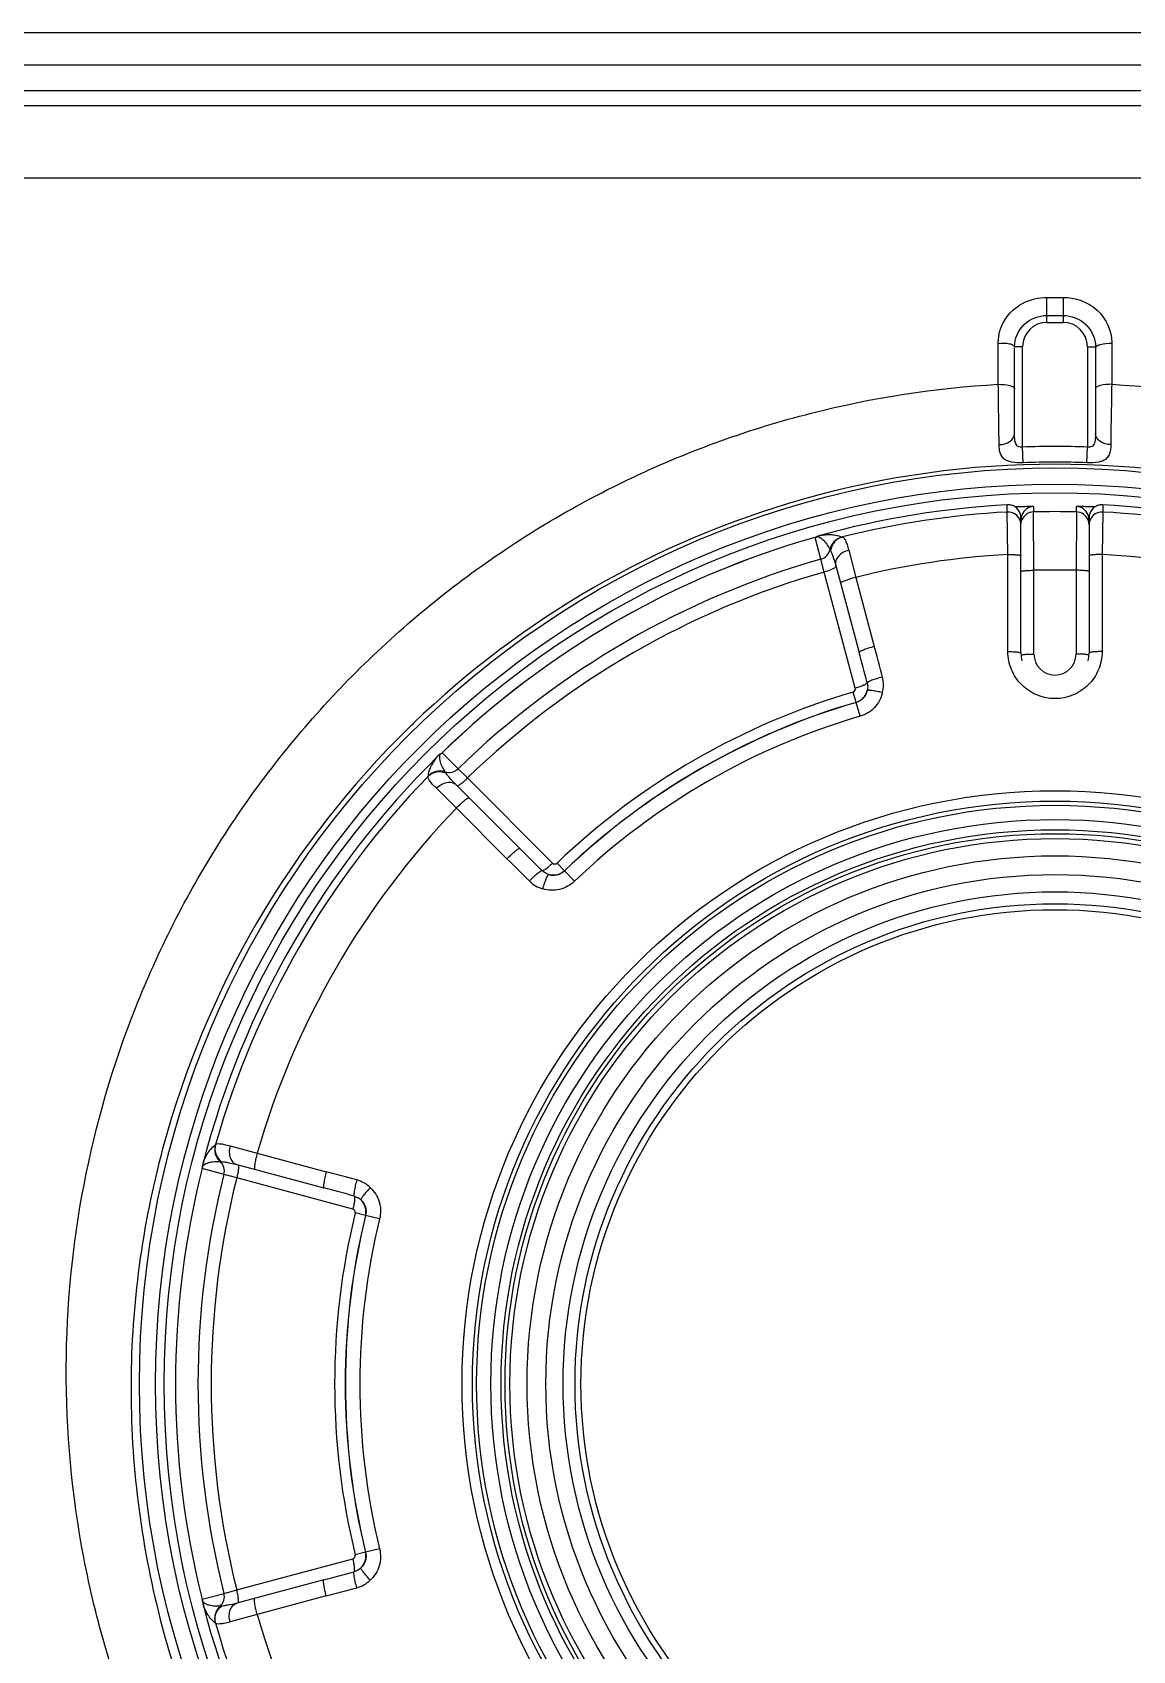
# Model space of a CAD drawing. Header units: millimetres. Extents: x -1538 to 3410, y -1646 to 2016.
# Drawn here: x 316.97 to 350.93, y -196.67 to -146.74 of the extents above; entities that cross this region are included whole.
import ezdxf

# ---------------------------------------------------------------- set-up
doc = ezdxf.new("R2010")
doc.units = ezdxf.units.MM
doc.header["$LTSCALE"] = 23.1
doc.layers.get('0').update_dxf_attribs({"linetype": 'CONTINUOUS'})

msp = doc.modelspace()

# ---------------------------------------------------------------- linework, layer by layer
at = {"linetype": 'Continuous'}
for p, q in [((-167.066, -146.743), (604.134, -146.743)), ((-167.066, -147.743), (604.134, -147.743)), ((604.134, -148.543), (-167.066, -148.543)), ((646.07, -149.015), (-209.001, -149.015)), ((522.534, -151.238), (-85.466, -151.238)), ((348.284, -154.919), (348.784, -154.919)), ((348.284, -155.693), (348.284, -154.919)), ((348.784, -154.919), (348.784, -155.693)), ((348.284, -155.478), (348.784, -155.478)), ((348.284, -155.693), (348.784, -155.693)), ((346.784, -157.601), (346.784, -156.315)), ((347.534, -156.443), (347.284, -156.443)), ((347.284, -159.128), (347.284, -156.475)), ((347.534, -159.539), (347.534, -156.443)), ((349.534, -156.443), (349.784, -156.443)), ((349.534, -156.443), (349.534, -159.539)), ((349.784, -156.475), (349.784, -159.128)), ((350.284, -156.314), (350.284, -157.602)), ((346.786, -157.736), (346.784, -157.601)), ((346.791, -158.042), (346.786, -157.736)), ((350.271, -158.479), (350.262, -159.132)), ((350.262, -159.132), (350.258, -159.463)), ((347.552, -160.024), (347.534, -159.539)), ((349.516, -160.024), (349.534, -159.539)), ((347.062, -161.544), (347.063, -161.379)), ((347.082, -162.852), (347.062, -161.544)), ((347.063, -161.321), (347.063, -161.321)), ((347.063, -161.379), (347.063, -161.321)), ((347.484, -165.893), (347.484, -161.72)), ((347.875, -161.377), (347.874, -161.54)), ((347.884, -163.341), (347.874, -161.54)), ((349.194, -161.54), (349.184, -163.341)), ((349.194, -161.54), (349.194, -161.377)), ((349.584, -161.72), (349.584, -165.893)), ((350.006, -161.544), (349.987, -162.852)), ((350.006, -161.321), (350.006, -161.321)), ((350.006, -161.321), (350.006, -161.465)), ((350.006, -161.465), (350.006, -161.544)), ((341.284, -162.267), (341.284, -162.267)), ((341.128, -162.327), (341.128, -162.326)), ((341.309, -163), (341.128, -162.327)), ((341.196, -162.301), (341.196, -162.3)), ((342.167, -162.722), (342.385, -163.56)), ((341.41, -163.395), (341.309, -163)), ((341.768, -163.191), (342.488, -165.877)), ((347.081, -165.849), (347.082, -162.852)), ((349.987, -162.852), (349.987, -165.849)), ((342.37, -166.979), (341.41, -163.395)), ((342.385, -163.56), (342.957, -165.694)), ((347.884, -165.924), (347.884, -163.341)), ((349.184, -163.341), (349.184, -165.924)), ((342.394, -167.415), (342.302, -167.102)), ((342.395, -167.42), (342.394, -167.415)), ((342.519, -167.846), (342.395, -167.42)), ((329.563, -169.017), (329.489, -169.076)), ((329.489, -169.076), (329.489, -169.076)), ((329.563, -169.017), (329.563, -169.017)), ((329.62, -168.972), (329.619, -168.971)), ((329.62, -168.972), (330.112, -169.464)), ((330.112, -169.464), (330.404, -169.749)), ((330.404, -169.749), (333.028, -172.373)), ((330.059, -170.676), (329.443, -170.068)), ((332.015, -171.924), (330.048, -169.957)), ((331.621, -172.239), (330.059, -170.676)), ((333.394, -172.612), (333.168, -172.376)), ((333.394, -172.612), (333.397, -172.615)), ((333.704, -172.936), (333.397, -172.615)), ((323.075, -181.097), (323.91, -181.327)), ((322.225, -181.727), (322.224, -181.727)), ((322.24, -181.634), (322.24, -181.634)), ((323.282, -181.677), (325.968, -182.397)), ((323.91, -181.327), (326.044, -181.898)), ((322.214, -181.799), (322.213, -181.799)), ((322.887, -181.979), (322.214, -181.799)), ((323.28, -182.089), (322.887, -181.979)), ((326.864, -183.05), (323.28, -182.089)), ((327.253, -183.247), (326.936, -183.17)), ((327.258, -183.249), (327.253, -183.247)), ((327.689, -183.354), (327.258, -183.249)), ((327.253, -193.64), (326.936, -193.717)), ((327.253, -193.64), (327.258, -193.638)), ((327.689, -193.533), (327.258, -193.638)), ((323.28, -194.797), (326.864, -193.837)), ((325.968, -194.49), (323.282, -195.21)), ((322.214, -195.088), (322.213, -195.088)), ((322.214, -195.088), (322.887, -194.908)), ((322.225, -195.16), (322.224, -195.16)), ((322.224, -195.16), (322.24, -195.253)), ((322.887, -194.908), (323.28, -194.797)), ((326.044, -194.988), (323.91, -195.56)), ((322.24, -195.253), (322.24, -195.253)), ((323.91, -195.56), (323.075, -195.79))]:
    msp.add_line(p, q, dxfattribs=at)
for points in [[(341.284, -162.267), (341.271, -162.27), (341.196, -162.3)], [(341.196, -162.3), (341.171, -162.312), (341.128, -162.326)], [(329.619, -168.971), (329.585, -169.001), (329.563, -169.017)], [(322.224, -181.727), (322.222, -181.754), (322.213, -181.799)], [(322.24, -181.634), (322.236, -181.647), (322.224, -181.727)], [(322.213, -195.088), (322.222, -195.132), (322.224, -195.16)]]:
    msp.add_lwpolyline(points, dxfattribs=at)
for radius in [28.259, 27.759, 27.493, 18.3, 17.98, 17.85, 17.411, 17.096, 16.974, 16.824, 16.292, 15.714, 15.182, 14.813, 14.63]:
    msp.add_circle((348.534, -188.443), radius, dxfattribs=at)
for centre, radius, start, end in [((348.284, -156.443), 0.75, 90, 180), ((348.784, -156.443), 0.75, 0, 90), ((-108.091, -164.981), 454.934, 0.6949, 0.87395), ((348.533, -186.525), 27.005, 87.8758, 92.1202), ((348.534, -188.582), 28.514, 74.122, 105.8786), ((348.533, -185.944), 25.939, 87.8282, 92.1678), ((348.535, -188.587), 28.519, 105.8776, 133.9844), ((348.534, -188.443), 27.162, 93.1059, 105.4806), ((348.534, -188.443), 26.94, 93.1319, 104.0894), ((347.084, -161.943), 0.4, 0.0061, 93.1366), ((347.084, -161.724), 0.403, 74.559, 93.0328), ((347.084, -161.722), 0.402, 56.3946, 74.4475), ((347.084, -161.721), 0.4, 18.6259, 56.3543), ((347.081, -161.721), 0.403, 0.0721, 18.5523), ((347.883, -161.777), 0.398, 172.0413, 179.9735), ((347.888, -161.777), 0.403, 157.9328, 172.0607), ((347.884, -161.777), 0.4, 91.3995, 157.8399), ((347.884, -161.94), 0.4, 91.4083, 157.8419), ((348.534, -188.408), 26.876, 88.5932, 91.4068), ((349.184, -161.777), 0.4, 22.1601, 88.6004), ((349.184, -161.94), 0.4, 22.1621, 88.592), ((349.181, -161.777), 0.403, 7.9393, 22.0672), ((349.186, -161.777), 0.398, 0.0265, 7.9587), ((349.984, -161.943), 0.4, 86.8632, 179.9899), ((349.987, -161.721), 0.403, 161.4477, 179.9279), ((349.984, -161.721), 0.4, 123.6456, 161.3742), ((349.985, -161.722), 0.402, 105.5526, 123.6053), ((349.985, -161.724), 0.403, 86.9672, 105.441), ((348.534, -188.443), 27.162, 74.5194, 86.8941), ((348.534, -188.443), 26.94, 75.9106, 86.8681), ((341.416, -162.736), 0.487, 108.5567, 116.8432), ((341.416, -162.735), 0.486, 105.6716, 108.5537), ((348.534, -188.443), 27.147, 105.8321, 134.1679), ((348.534, -188.443), 27.146, 105.8321, 134.1679), ((341.019, -161.944), 0.399, 285.8461, 296.2948), ((341.167, -162.505), 0.206, 80.4529, 81.9495), ((341.2, -162.615), 0.4, 285.8206, 348.0736), ((342.08, -162.8), 0.5, 104.1501, 168.1903), ((348.534, -188.443), 26.45, 105.8536, 134.1464), ((348.534, -188.443), 25.632, 93.2485, 103.8799), ((348.534, -188.443), 25.632, 76.1201, 86.7515), ((348.534, -188.443), 26.042, 105.8776, 134.1224), ((348.534, -188.209), 24.877, 88.5027, 91.4973), ((180.637, -209.196), 168.049, 14.67055, 15.00269), ((-18.036, -262.48), 373.242, 14.85168, 15.00012), ((348.534, -165.893), 1.05, 180, 193.2966), ((348.534, -165.924), 0.65, 180.001, 359.999), ((348.534, -165.893), 1.05, 346.7215, 360), ((342.25, -166.886), 0.989, 346.6447, 14.6712), ((348.534, -188.443), 22.233, 106.2787, 133.7213), ((342.254, -166.936), 0.5, 286.287, 346.5434), ((348.534, -188.443), 21.906, 106.2787, 133.7213), ((348.534, -188.443), 21.901, 106.279, 133.721), ((348.538, -188.589), 28.522, 134.3234, 164.9691), ((348.572, -188.625), 28.571, 133.9857, 134.3219), ((348.534, -188.443), 21.457, 106.279, 133.721), ((348.534, -188.443), 27.162, 134.5194, 165.4806), ((329.83, -169.425), 0.487, 123.1566, 134.3266), ((329.754, -169.094), 0.205, 158.048, 159.0744), ((329.342, -168.686), 0.399, 303.7044, 314.1547), ((348.534, -188.443), 26.94, 135.9106, 164.0894), ((329.553, -170.033), 0.5, 71.8199, 135.8518), ((329.834, -169.177), 0.4, 251.9219, 314.1789), ((348.534, -188.443), 25.632, 136.1201, 163.8799), ((450.451, -53.42), 168.043, 224.99731, 225.32945), ((595.934, 91.995), 373.238, 224.99989, 225.14832), ((333.048, -172.25), 0.5, 253.4565, 313.713), ((333.007, -172.223), 0.989, 225.3284, 253.3557), ((348.572, -188.591), 28.555, 164.9825, 179.7041), ((323.099, -181.211), 0.5, 164.1501, 228.1903), ((321.827, -181.702), 0.399, 345.8461, 356.2948), ((322.711, -181.754), 0.487, 168.5569, 176.8432), ((322.388, -181.854), 0.206, 140.4533, 141.9495), ((322.711, -181.754), 0.486, 165.6716, 168.5539), ((322.486, -181.979), 0.366, 118.5209, 121.6504), ((322.499, -181.881), 0.4, 345.8206, 48.0736), ((348.534, -188.443), 27.147, 165.8321, 194.1679), ((348.534, -188.443), 27.146, 165.8321, 194.1679), ((348.534, -188.443), 26.45, 165.8536, 194.1464), ((348.534, -188.443), 26.042, 165.8776, 194.1224), ((282.558, -344.223), 168.049, 74.67055, 75.00269), ((326.723, -183.107), 0.989, 46.6445, 74.6714), ((229.366, -542.921), 373.242, 74.85168, 75.00012), ((348.534, -188.443), 22.233, 166.2787, 193.7213), ((326.768, -183.129), 0.5, 346.287, 46.5435), ((348.534, -188.443), 21.906, 166.2787, 193.7213), ((348.534, -188.443), 21.901, 166.279, 193.721), ((348.534, -188.443), 21.457, 166.279, 193.721), ((348.575, -188.581), 28.558, 179.7231, 194.4539), ((326.768, -193.758), 0.5, 313.4565, 13.713), ((229.364, 166.043), 373.251, 284.99988, 285.14832), ((326.723, -193.78), 0.989, 285.3283, 313.3558), ((321.827, -195.185), 0.399, 3.7044, 14.1547), ((322.711, -195.133), 0.487, 183.1566, 194.3266), ((322.387, -195.033), 0.205, 218.0478, 219.0611), ((322.499, -195.006), 0.4, 311.9219, 14.1789), ((282.559, -32.669), 168.043, 284.99731, 285.32945), ((348.538, -188.584), 28.522, 194.468, 225.2613), ((348.534, -188.443), 27.162, 194.5194, 225.4806), ((323.1, -195.676), 0.5, 131.8199, 195.8518), ((348.534, -188.443), 25.632, 196.1201, 223.8799), ((348.534, -188.443), 26.94, 195.9106, 224.0894)]:
    msp.add_arc(centre, radius, start, end, dxfattribs=at)
for points, knots in [([(346.981, -155.625), (347.113, -155.408), (347.508, -155.043), (348.027, -154.919), (348.284, -154.919)], [0, 0, 0, 0, 0.496253, 1, 1, 1, 1]), ([(348.784, -154.919), (349.159, -154.919), (349.928, -155.187), (350.292, -155.95), (350.284, -156.314)], [0, 0, 0, 0, 0.506709, 1, 1, 1, 1]), ([(347.284, -156.443), (347.285, -156.194), (347.509, -155.674), (348.033, -155.478), (348.284, -155.478)], [0, 0, 0, 0, 0.497911, 1, 1, 1, 1]), ([(348.784, -155.478), (349.036, -155.478), (349.557, -155.674), (349.788, -156.194), (349.784, -156.443)], [0, 0, 0, 0, 0.501973, 1, 1, 1, 1]), ([(346.784, -156.346), (346.899, -156.325), (347.066, -156.323), (347.227, -156.378), (347.283, -156.422), (347.284, -156.443)], [0, 0, 0, 0, 0.659795, 0.881491, 1, 1, 1, 1]), ([(350.284, -156.346), (350.166, -156.346), (350.004, -156.361), (349.839, -156.408), (349.784, -156.454), (349.784, -156.475)], [0, 0, 0, 0, 0.665685, 0.88308, 1, 1, 1, 1]), ([(318.018, -187.926), (318.027, -186.041), (318.396, -182.259), (319.99, -176.783), (322.583, -171.675), (326.1, -167.114), (330.437, -163.269), (335.452, -160.292), (340.965, -158.311), (344.839, -157.713), (346.784, -157.601)], [0, 0, 0, 0, 0.12299, 0.246298, 0.370105, 0.49463, 0.619956, 0.746062, 0.872836, 1, 1, 1, 1]), ([(346.784, -157.601), (346.903, -157.601), (347.065, -157.617), (347.23, -157.664), (347.284, -157.71), (347.284, -157.731)], [0, 0, 0, 0, 0.665689, 0.883083, 1, 1, 1, 1]), ([(350.284, -157.602), (350.166, -157.602), (350.004, -157.617), (349.839, -157.664), (349.784, -157.71), (349.784, -157.731)], [0, 0, 0, 0, 0.665692, 0.883085, 1, 1, 1, 1]), ([(350.284, -157.602), (352.23, -157.714), (356.104, -158.312), (361.617, -160.292), (366.631, -163.269), (370.968, -167.114), (374.486, -171.675), (377.079, -176.783), (378.673, -182.259), (379.042, -186.041), (379.051, -187.926)], [0, 0, 0, 0, 0.127164, 0.253938, 0.380043, 0.50537, 0.629895, 0.753702, 0.87701, 1, 1, 1, 1]), ([(346.81, -159.463), (346.928, -159.459), (347.14, -159.414), (347.284, -159.218), (347.284, -159.128)], [0, 0, 0, 0, 0.56741, 1, 1, 1, 1]), ([(347.534, -159.539), (347.486, -159.545), (347.382, -159.541), (347.303, -159.411), (347.288, -159.273), (347.284, -159.177), (347.284, -159.128)], [0, 0, 0, 0, 0.258834, 0.488461, 0.737939, 1, 1, 1, 1]), ([(349.784, -159.128), (349.784, -159.177), (349.781, -159.273), (349.765, -159.411), (349.686, -159.541), (349.582, -159.545), (349.534, -159.539)], [0, 0, 0, 0, 0.262253, 0.511733, 0.741142, 1, 1, 1, 1]), ([(350.258, -159.463), (350.141, -159.459), (349.928, -159.414), (349.784, -159.218), (349.784, -159.128)], [0, 0, 0, 0, 0.567408, 1, 1, 1, 1]), ([(347.552, -160.024), (347.434, -160.028), (347.23, -160.026), (346.951, -159.935), (346.82, -159.709), (346.811, -159.549), (346.81, -159.463)], [0, 0, 0, 0, 0.326935, 0.563133, 0.763846, 1, 1, 1, 1]), ([(350.258, -159.463), (350.257, -159.571), (350.244, -159.733), (350.123, -159.907), (350.033, -159.956), (349.985, -159.974)], [0, 0, 0, 0, 0.522221, 0.750003, 1, 1, 1, 1]), ([(349.985, -159.974), (349.953, -159.985), (349.8, -160.026), (349.641, -160.028), (349.516, -160.024)], [0, 0, 0, 0, 0.211385, 1, 1, 1, 1]), ([(347.875, -161.377), (347.875, -161.376), (347.873, -161.376), (347.871, -161.376), (347.866, -161.376), (347.857, -161.375), (347.843, -161.375), (347.821, -161.375), (347.795, -161.375), (347.752, -161.375), (347.689, -161.376), (347.605, -161.378), (347.511, -161.38), (347.41, -161.384), (347.341, -161.387), (347.306, -161.388)], [0, 0, 0, 0, 0.001693, 0.006331, 0.013888, 0.024245, 0.052804, 0.090872, 0.137394, 0.191443, 0.319007, 0.468143, 0.634212, 0.812889, 1, 1, 1, 1]), ([(349.763, -161.388), (349.727, -161.387), (349.658, -161.384), (349.557, -161.38), (349.464, -161.378), (349.38, -161.376), (349.317, -161.375), (349.274, -161.375), (349.247, -161.375), (349.226, -161.375), (349.211, -161.375), (349.202, -161.376), (349.198, -161.376), (349.196, -161.376), (349.194, -161.376), (349.194, -161.377)], [0, 0, 0, 0, 0.18711, 0.365787, 0.531855, 0.680991, 0.808555, 0.862604, 0.909126, 0.947194, 0.975754, 0.986111, 0.993669, 0.998307, 1, 1, 1, 1]), ([(341.284, -162.267), (341.387, -162.248), (341.546, -162.232), (341.773, -162.25), (341.896, -162.283), (341.958, -162.315)], [0, 0, 0, 0, 0.45499, 0.693751, 1, 1, 1, 1]), ([(341.201, -162.302), (341.208, -162.303), (341.23, -162.308), (341.252, -162.316), (341.266, -162.323)], [0, 0, 0, 0, 0.294108, 1, 1, 1, 1]), ([(341.266, -162.323), (341.269, -162.324), (341.281, -162.33), (341.292, -162.336), (341.3, -162.341)], [0, 0, 0, 0, 0.26124, 1, 1, 1, 1]), ([(341.3, -162.341), (341.304, -162.344), (341.322, -162.355), (341.338, -162.367), (341.35, -162.376)], [0, 0, 0, 0, 0.260852, 1, 1, 1, 1]), ([(341.35, -162.376), (341.404, -162.42), (341.492, -162.524), (341.561, -162.64), (341.591, -162.698)], [0, 0, 0, 0, 0.519063, 1, 1, 1, 1]), ([(341.591, -162.698), (341.592, -162.699), (341.597, -162.711), (341.603, -162.723), (341.609, -162.733)], [0, 0, 0, 0, 0.119525, 1, 1, 1, 1]), ([(341.976, -162.314), (341.882, -162.338), (341.704, -162.446), (341.621, -162.637), (341.609, -162.733)], [0, 0, 0, 0, 0.498106, 1, 1, 1, 1]), ([(341.609, -162.733), (341.62, -162.755), (341.644, -162.811), (341.702, -162.962), (341.742, -163.093), (341.768, -163.191)], [0, 0, 0, 0, 0.151121, 0.375718, 1, 1, 1, 1]), ([(342.167, -162.722), (342.104, -162.738), (341.986, -162.786), (341.845, -162.899), (341.76, -163.04), (341.756, -163.146), (341.768, -163.191)], [0, 0, 0, 0, 0.28904, 0.557234, 0.792097, 1, 1, 1, 1]), ([(341.958, -162.315), (341.96, -162.316), (341.966, -162.315), (341.972, -162.315), (341.976, -162.314)], [0, 0, 0, 0, 0.32785, 1, 1, 1, 1]), ([(341.976, -162.314), (341.982, -162.314), (341.998, -162.32), (342.031, -162.353), (342.073, -162.43), (342.122, -162.559), (342.151, -162.663), (342.167, -162.722)], [0, 0, 0, 0, 0.040574, 0.101729, 0.299252, 0.60089, 1, 1, 1, 1]), ([(341.754, -163.256), (341.738, -163.269), (341.694, -163.295), (341.58, -163.345), (341.481, -163.376), (341.41, -163.395)], [0, 0, 0, 0, 0.16872, 0.404333, 1, 1, 1, 1]), ([(341.776, -163.222), (341.777, -163.227), (341.772, -163.242), (341.761, -163.251), (341.754, -163.256)], [0, 0, 0, 0, 0.378412, 1, 1, 1, 1]), ([(347.082, -162.852), (347.133, -162.852), (347.208, -162.854), (347.302, -162.859), (347.363, -162.864), (347.412, -162.871), (347.45, -162.878), (347.472, -162.884), (347.484, -162.893), (347.484, -162.896)], [0, 0, 0, 0, 0.375823, 0.546143, 0.69574, 0.819138, 0.912093, 0.971651, 1, 1, 1, 1]), ([(349.987, -162.852), (349.935, -162.852), (349.861, -162.854), (349.766, -162.859), (349.706, -162.864), (349.656, -162.871), (349.619, -162.878), (349.597, -162.884), (349.584, -162.893), (349.584, -162.896)], [0, 0, 0, 0, 0.375837, 0.546162, 0.69576, 0.819157, 0.912107, 0.971657, 1, 1, 1, 1]), ([(342.385, -163.56), (342.324, -163.576), (342.234, -163.602), (342.122, -163.639), (342.051, -163.665), (341.994, -163.688), (341.951, -163.71), (341.927, -163.724), (341.914, -163.738), (341.916, -163.743)], [0, 0, 0, 0, 0.376102, 0.54641, 0.695938, 0.819247, 0.912119, 0.971629, 1, 1, 1, 1]), ([(347.484, -163.381), (347.484, -163.377), (347.497, -163.37), (347.518, -163.364), (347.556, -163.358), (347.605, -163.352), (347.665, -163.347), (347.759, -163.342), (347.833, -163.341), (347.884, -163.341)], [0, 0, 0, 0, 0.026939, 0.085937, 0.178682, 0.302101, 0.451919, 0.622665, 1, 1, 1, 1]), ([(349.584, -163.381), (349.584, -163.377), (349.572, -163.37), (349.55, -163.364), (349.512, -163.358), (349.464, -163.352), (349.404, -163.347), (349.309, -163.342), (349.235, -163.341), (349.184, -163.341)], [0, 0, 0, 0, 0.026939, 0.085937, 0.178683, 0.302101, 0.451919, 0.622665, 1, 1, 1, 1]), ([(342.957, -165.694), (342.896, -165.711), (342.806, -165.736), (342.694, -165.773), (342.623, -165.799), (342.566, -165.823), (342.523, -165.844), (342.498, -165.859), (342.486, -165.872), (342.488, -165.877)], [0, 0, 0, 0, 0.376088, 0.546397, 0.695929, 0.819241, 0.912118, 0.97163, 1, 1, 1, 1]), ([(347.081, -165.849), (347.133, -165.849), (347.207, -165.851), (347.302, -165.856), (347.363, -165.861), (347.412, -165.868), (347.45, -165.875), (347.472, -165.881), (347.484, -165.89), (347.484, -165.893)], [0, 0, 0, 0, 0.375785, 0.546115, 0.695727, 0.819142, 0.912108, 0.971666, 1, 1, 1, 1]), ([(348.534, -167.299), (348.345, -167.299), (347.963, -167.224), (347.48, -166.9), (347.157, -166.419), (347.081, -166.038), (347.081, -165.849)], [0, 0, 0, 0, 0.250713, 0.500971, 0.750646, 1, 1, 1, 1]), ([(347.486, -165.96), (347.489, -165.957), (347.499, -165.953), (347.508, -165.95), (347.515, -165.948)], [0, 0, 0, 0, 0.376406, 1, 1, 1, 1]), ([(347.515, -165.948), (347.52, -165.947), (347.549, -165.941), (347.578, -165.938), (347.601, -165.935)], [0, 0, 0, 0, 0.195752, 1, 1, 1, 1]), ([(347.601, -165.935), (347.622, -165.933), (347.716, -165.926), (347.81, -165.924), (347.884, -165.924)], [0, 0, 0, 0, 0.214691, 1, 1, 1, 1]), ([(349.987, -165.849), (349.987, -166.038), (349.912, -166.419), (349.589, -166.9), (349.106, -167.224), (348.724, -167.299), (348.534, -167.299)], [0, 0, 0, 0, 0.249353, 0.499026, 0.749284, 1, 1, 1, 1]), ([(349.467, -165.935), (349.447, -165.933), (349.353, -165.926), (349.258, -165.924), (349.184, -165.924)], [0, 0, 0, 0, 0.214693, 1, 1, 1, 1]), ([(349.554, -165.948), (349.548, -165.947), (349.52, -165.941), (349.49, -165.938), (349.467, -165.935)], [0, 0, 0, 0, 0.195753, 1, 1, 1, 1]), ([(349.582, -165.96), (349.58, -165.957), (349.57, -165.953), (349.56, -165.95), (349.554, -165.948)], [0, 0, 0, 0, 0.376324, 1, 1, 1, 1]), ([(349.987, -165.849), (349.936, -165.849), (349.861, -165.851), (349.766, -165.856), (349.706, -165.861), (349.657, -165.868), (349.619, -165.875), (349.597, -165.881), (349.584, -165.89), (349.584, -165.893)], [0, 0, 0, 0, 0.375775, 0.546105, 0.695719, 0.819137, 0.912106, 0.971666, 1, 1, 1, 1]), ([(343.207, -166.636), (343.148, -166.651), (343.063, -166.675), (342.955, -166.71), (342.885, -166.734), (342.827, -166.757), (342.783, -166.777), (342.754, -166.794), (342.739, -166.806), (342.737, -166.811)], [0, 0, 0, 0, 0.361246, 0.52648, 0.673613, 0.797802, 0.895147, 0.96263, 1, 1, 1, 1]), ([(342.302, -167.102), (342.327, -167.095), (342.371, -167.059), (342.377, -167.003), (342.37, -166.979)], [0, 0, 0, 0, 0.502184, 1, 1, 1, 1]), ([(342.737, -166.811), (342.736, -166.817), (342.726, -166.831), (342.69, -166.86), (342.616, -166.897), (342.504, -166.94), (342.417, -166.967), (342.37, -166.979)], [0, 0, 0, 0, 0.044984, 0.115733, 0.337115, 0.644949, 1, 1, 1, 1]), ([(342.74, -167.052), (342.72, -167.136), (342.636, -167.299), (342.479, -167.396), (342.395, -167.42)], [0, 0, 0, 0, 0.495921, 1, 1, 1, 1]), ([(343.212, -167.115), (343.192, -167.2), (343.129, -167.366), (342.973, -167.582), (342.767, -167.75), (342.604, -167.822), (342.519, -167.846)], [0, 0, 0, 0, 0.249467, 0.49933, 0.749553, 1, 1, 1, 1]), ([(343.212, -167.115), (343.154, -167.101), (343.069, -167.083), (342.96, -167.063), (342.89, -167.053), (342.832, -167.046), (342.787, -167.043), (342.759, -167.044), (342.742, -167.048), (342.74, -167.052)], [0, 0, 0, 0, 0.37472, 0.543351, 0.691506, 0.814322, 0.907971, 0.96962, 1, 1, 1, 1]), ([(329.195, -169.684), (329.198, -169.614), (329.23, -169.492), (329.329, -169.285), (329.422, -169.155), (329.489, -169.076)], [0, 0, 0, 0, 0.30625, 0.54501, 1, 1, 1, 1]), ([(329.565, -169.25), (329.561, -169.234), (329.544, -169.16), (329.54, -169.077), (329.562, -169.021)], [0, 0, 0, 0, 0.211204, 1, 1, 1, 1]), ([(329.709, -169.558), (329.68, -169.511), (329.623, -169.412), (329.58, -169.306), (329.565, -169.25)], [0, 0, 0, 0, 0.486731, 1, 1, 1, 1]), ([(329.443, -170.068), (329.399, -170.025), (329.324, -169.948), (329.236, -169.841), (329.191, -169.766), (329.179, -169.721), (329.181, -169.704), (329.185, -169.699)], [0, 0, 0, 0, 0.399102, 0.700743, 0.898243, 0.959407, 1, 1, 1, 1]), ([(329.185, -169.699), (329.252, -169.63), (329.435, -169.53), (329.642, -169.553), (329.732, -169.591)], [0, 0, 0, 0, 0.498105, 1, 1, 1, 1]), ([(329.185, -169.699), (329.187, -169.696), (329.19, -169.691), (329.194, -169.686), (329.195, -169.684)], [0, 0, 0, 0, 0.67233, 1, 1, 1, 1]), ([(329.732, -169.591), (329.729, -169.586), (329.722, -169.575), (329.714, -169.564), (329.709, -169.558)], [0, 0, 0, 0, 0.375999, 1, 1, 1, 1]), ([(330.048, -169.957), (329.977, -169.886), (329.883, -169.786), (329.781, -169.66), (329.745, -169.611), (329.732, -169.591)], [0, 0, 0, 0, 0.624296, 0.848836, 1, 1, 1, 1]), ([(330.19, -169.934), (330.225, -169.909), (330.299, -169.85), (330.368, -169.785), (330.404, -169.749)], [0, 0, 0, 0, 0.460309, 1, 1, 1, 1]), ([(329.443, -170.068), (329.488, -170.022), (329.589, -169.944), (329.757, -169.878), (329.922, -169.875), (330.015, -169.924), (330.048, -169.957)], [0, 0, 0, 0, 0.28904, 0.557235, 0.792098, 1, 1, 1, 1]), ([(330.071, -169.98), (330.074, -169.984), (330.09, -169.986), (330.132, -169.972), (330.165, -169.951), (330.19, -169.934)], [0, 0, 0, 0, 0.121914, 0.322173, 1, 1, 1, 1]), ([(330.059, -170.676), (330.104, -170.631), (330.171, -170.567), (330.259, -170.488), (330.317, -170.44), (330.366, -170.402), (330.406, -170.375), (330.431, -170.361), (330.449, -170.358), (330.452, -170.361)], [0, 0, 0, 0, 0.37609, 0.546395, 0.695922, 0.819232, 0.912109, 0.971624, 1, 1, 1, 1]), ([(331.621, -172.239), (331.666, -172.194), (331.733, -172.129), (331.822, -172.051), (331.879, -172.002), (331.928, -171.964), (331.968, -171.938), (331.993, -171.924), (332.011, -171.92), (332.015, -171.924)], [0, 0, 0, 0, 0.376088, 0.546397, 0.695929, 0.819241, 0.912118, 0.97163, 1, 1, 1, 1]), ([(332.312, -172.926), (332.355, -172.883), (332.418, -172.821), (332.502, -172.744), (332.558, -172.697), (332.607, -172.658), (332.646, -172.629), (332.675, -172.613), (332.693, -172.606), (332.699, -172.607)], [0, 0, 0, 0, 0.361252, 0.526487, 0.673621, 0.79781, 0.895154, 0.962634, 1, 1, 1, 1]), ([(332.699, -172.607), (332.705, -172.609), (332.722, -172.607), (332.764, -172.591), (332.833, -172.545), (332.927, -172.469), (332.993, -172.407), (333.028, -172.373)], [0, 0, 0, 0, 0.044983, 0.115731, 0.33711, 0.644943, 1, 1, 1, 1]), ([(332.724, -173.17), (332.741, -173.113), (332.768, -173.03), (332.806, -172.926), (332.832, -172.86), (332.855, -172.807), (332.875, -172.766), (332.89, -172.742), (332.901, -172.729), (332.906, -172.729)], [0, 0, 0, 0, 0.374727, 0.543359, 0.691512, 0.814326, 0.907972, 0.969619, 1, 1, 1, 1]), ([(333.397, -172.615), (333.334, -172.676), (333.172, -172.763), (332.989, -172.755), (332.906, -172.729)], [0, 0, 0, 0, 0.50408, 1, 1, 1, 1]), ([(333.028, -172.373), (333.045, -172.391), (333.097, -172.414), (333.15, -172.393), (333.168, -172.376)], [0, 0, 0, 0, 0.497816, 1, 1, 1, 1]), ([(333.704, -172.936), (333.64, -172.997), (333.497, -173.102), (333.248, -173.197), (332.983, -173.224), (332.808, -173.195), (332.724, -173.17)], [0, 0, 0, 0, 0.250446, 0.500668, 0.750532, 1, 1, 1, 1]), ([(322.24, -181.634), (322.274, -181.536), (322.34, -181.39), (322.469, -181.202), (322.56, -181.112), (322.619, -181.074)], [0, 0, 0, 0, 0.45499, 0.693751, 1, 1, 1, 1]), ([(322.627, -181.058), (322.6, -181.151), (322.605, -181.36), (322.728, -181.527), (322.806, -181.586)], [0, 0, 0, 0, 0.498106, 1, 1, 1, 1]), ([(322.619, -181.074), (322.62, -181.073), (322.622, -181.067), (322.625, -181.062), (322.627, -181.058)], [0, 0, 0, 0, 0.32785, 1, 1, 1, 1]), ([(322.627, -181.058), (322.629, -181.053), (322.643, -181.042), (322.687, -181.03), (322.775, -181.032), (322.911, -181.055), (323.016, -181.081), (323.075, -181.097)], [0, 0, 0, 0, 0.040574, 0.101729, 0.299253, 0.600891, 1, 1, 1, 1]), ([(323.075, -181.097), (323.058, -181.16), (323.04, -181.286), (323.068, -181.465), (323.147, -181.609), (323.237, -181.665), (323.282, -181.677)], [0, 0, 0, 0, 0.28904, 0.557234, 0.792097, 1, 1, 1, 1]), ([(322.229, -181.723), (322.234, -181.716), (322.254, -181.695), (322.277, -181.678), (322.294, -181.667)], [0, 0, 0, 0, 0.300694, 1, 1, 1, 1]), ([(322.312, -181.657), (322.32, -181.653), (322.353, -181.637), (322.387, -181.624), (322.412, -181.617)], [0, 0, 0, 0, 0.266422, 1, 1, 1, 1]), ([(322.412, -181.617), (322.471, -181.6), (322.589, -181.582), (322.708, -181.581), (322.766, -181.584)], [0, 0, 0, 0, 0.514532, 1, 1, 1, 1]), ([(322.766, -181.584), (322.768, -181.584), (322.781, -181.585), (322.794, -181.586), (322.806, -181.586)], [0, 0, 0, 0, 0.119526, 1, 1, 1, 1]), ([(322.806, -181.586), (322.83, -181.588), (322.891, -181.594), (323.05, -181.62), (323.184, -181.651), (323.282, -181.677)], [0, 0, 0, 0, 0.151121, 0.37572, 1, 1, 1, 1]), ([(323.312, -181.685), (323.318, -181.687), (323.328, -181.699), (323.336, -181.742), (323.334, -181.782), (323.332, -181.811)], [0, 0, 0, 0, 0.121915, 0.322176, 1, 1, 1, 1]), ([(323.91, -181.327), (323.893, -181.388), (323.871, -181.479), (323.847, -181.594), (323.834, -181.669), (323.825, -181.73), (323.823, -181.778), (323.823, -181.806), (323.829, -181.824), (323.833, -181.825)], [0, 0, 0, 0, 0.376102, 0.54641, 0.695938, 0.819247, 0.912119, 0.971629, 1, 1, 1, 1]), ([(323.332, -181.811), (323.328, -181.855), (323.314, -181.948), (323.293, -182.04), (323.28, -182.089)], [0, 0, 0, 0, 0.46031, 1, 1, 1, 1]), ([(326.044, -181.898), (326.028, -181.96), (326.005, -182.05), (325.981, -182.166), (325.968, -182.24), (325.96, -182.302), (325.957, -182.35), (325.957, -182.378), (325.963, -182.396), (325.968, -182.397)], [0, 0, 0, 0, 0.376088, 0.546397, 0.695929, 0.819241, 0.912118, 0.97163, 1, 1, 1, 1]), ([(326.985, -182.153), (326.968, -182.212), (326.947, -182.298), (326.923, -182.409), (326.909, -182.481), (326.9, -182.542), (326.895, -182.591), (326.895, -182.625), (326.898, -182.643), (326.902, -182.648)], [0, 0, 0, 0, 0.361246, 0.52648, 0.673613, 0.797802, 0.895147, 0.96263, 1, 1, 1, 1]), ([(326.902, -182.648), (326.906, -182.652), (326.913, -182.667), (326.92, -182.713), (326.915, -182.795), (326.897, -182.914), (326.876, -183.003), (326.864, -183.05)], [0, 0, 0, 0, 0.044984, 0.115733, 0.337115, 0.644949, 1, 1, 1, 1]), ([(327.402, -182.388), (327.361, -182.432), (327.303, -182.497), (327.231, -182.581), (327.187, -182.636), (327.153, -182.683), (327.128, -182.721), (327.114, -182.745), (327.109, -182.762), (327.111, -182.766)], [0, 0, 0, 0, 0.37472, 0.543351, 0.691506, 0.814322, 0.907971, 0.96962, 1, 1, 1, 1]), ([(327.402, -182.388), (327.466, -182.448), (327.578, -182.586), (327.687, -182.828), (327.729, -183.091), (327.71, -183.268), (327.689, -183.354)], [0, 0, 0, 0, 0.249466, 0.499331, 0.749551, 1, 1, 1, 1]), ([(326.936, -183.17), (326.942, -183.145), (326.934, -183.089), (326.888, -183.056), (326.864, -183.05)], [0, 0, 0, 0, 0.502184, 1, 1, 1, 1]), ([(327.111, -182.766), (327.175, -182.825), (327.273, -182.979), (327.279, -183.163), (327.258, -183.249)], [0, 0, 0, 0, 0.495921, 1, 1, 1, 1]), ([(379.051, -187.926), (379.06, -189.893), (378.695, -193.844), (377.015, -199.556), (374.248, -204.862), (370.483, -209.555), (365.839, -213.446), (358.72, -217.337), (348.534, -219.419), (338.348, -217.337), (331.229, -213.446), (326.586, -209.555), (322.82, -204.862), (320.053, -199.556), (318.373, -193.844), (318.009, -189.893), (318.018, -187.926)], [0, 0, 0, 0, 0.061537, 0.123239, 0.185206, 0.247553, 0.310319, 0.373488, 0.5, 0.626512, 0.689681, 0.752447, 0.814794, 0.87676, 0.938463, 1, 1, 1, 1]), ([(326.864, -193.837), (326.888, -193.831), (326.934, -193.798), (326.942, -193.742), (326.936, -193.717)], [0, 0, 0, 0, 0.497816, 1, 1, 1, 1]), ([(327.258, -193.638), (327.279, -193.724), (327.273, -193.908), (327.175, -194.062), (327.111, -194.121)], [0, 0, 0, 0, 0.50408, 1, 1, 1, 1]), ([(327.689, -193.533), (327.71, -193.618), (327.729, -193.796), (327.687, -194.059), (327.578, -194.301), (327.466, -194.439), (327.402, -194.499)], [0, 0, 0, 0, 0.250446, 0.500668, 0.750532, 1, 1, 1, 1]), ([(326.902, -194.239), (326.906, -194.235), (326.913, -194.219), (326.92, -194.174), (326.915, -194.092), (326.897, -193.972), (326.876, -193.884), (326.864, -193.837)], [0, 0, 0, 0, 0.044983, 0.115731, 0.33711, 0.644943, 1, 1, 1, 1]), ([(327.402, -194.499), (327.361, -194.455), (327.303, -194.39), (327.231, -194.306), (327.187, -194.251), (327.153, -194.204), (327.127, -194.166), (327.114, -194.141), (327.109, -194.125), (327.111, -194.121)], [0, 0, 0, 0, 0.374727, 0.543359, 0.691512, 0.814326, 0.907972, 0.969619, 1, 1, 1, 1]), ([(326.044, -194.988), (326.028, -194.927), (326.005, -194.837), (325.981, -194.721), (325.968, -194.646), (325.96, -194.585), (325.957, -194.537), (325.957, -194.509), (325.963, -194.491), (325.968, -194.49)], [0, 0, 0, 0, 0.376088, 0.546397, 0.695929, 0.819241, 0.912118, 0.97163, 1, 1, 1, 1]), ([(326.985, -194.734), (326.968, -194.675), (326.947, -194.589), (326.923, -194.478), (326.909, -194.406), (326.9, -194.344), (326.895, -194.296), (326.895, -194.262), (326.898, -194.243), (326.902, -194.239)], [0, 0, 0, 0, 0.361252, 0.526487, 0.673621, 0.79781, 0.895154, 0.962634, 1, 1, 1, 1]), ([(322.426, -195.274), (322.411, -195.27), (322.338, -195.247), (322.265, -195.209), (322.227, -195.162)], [0, 0, 0, 0, 0.21116, 1, 1, 1, 1]), ([(323.282, -195.21), (323.184, -195.236), (323.05, -195.267), (322.891, -195.292), (322.83, -195.299), (322.806, -195.301)], [0, 0, 0, 0, 0.624294, 0.848835, 1, 1, 1, 1]), ([(323.075, -195.79), (323.058, -195.727), (323.04, -195.601), (323.068, -195.422), (323.147, -195.278), (323.237, -195.222), (323.282, -195.21)], [0, 0, 0, 0, 0.28904, 0.557235, 0.792098, 1, 1, 1, 1]), ([(323.332, -195.076), (323.328, -195.032), (323.314, -194.939), (323.293, -194.847), (323.28, -194.797)], [0, 0, 0, 0, 0.460309, 1, 1, 1, 1]), ([(323.312, -195.202), (323.318, -195.2), (323.328, -195.188), (323.336, -195.145), (323.334, -195.105), (323.332, -195.076)], [0, 0, 0, 0, 0.121914, 0.322173, 1, 1, 1, 1]), ([(323.91, -195.56), (323.893, -195.499), (323.871, -195.408), (323.847, -195.293), (323.834, -195.218), (323.825, -195.157), (323.823, -195.109), (323.823, -195.081), (323.829, -195.063), (323.833, -195.062)], [0, 0, 0, 0, 0.37609, 0.546395, 0.695922, 0.819232, 0.912109, 0.971624, 1, 1, 1, 1]), ([(322.619, -195.813), (322.56, -195.775), (322.469, -195.685), (322.34, -195.497), (322.274, -195.351), (322.24, -195.253)], [0, 0, 0, 0, 0.30625, 0.54501, 1, 1, 1, 1]), ([(322.766, -195.303), (322.711, -195.306), (322.597, -195.305), (322.483, -195.289), (322.426, -195.274)], [0, 0, 0, 0, 0.486656, 1, 1, 1, 1]), ([(322.627, -195.829), (322.6, -195.735), (322.605, -195.527), (322.728, -195.36), (322.806, -195.301)], [0, 0, 0, 0, 0.498105, 1, 1, 1, 1]), ([(322.806, -195.301), (322.801, -195.301), (322.788, -195.302), (322.774, -195.302), (322.766, -195.303)], [0, 0, 0, 0, 0.376, 1, 1, 1, 1]), ([(322.627, -195.829), (322.625, -195.825), (322.622, -195.82), (322.62, -195.814), (322.619, -195.813)], [0, 0, 0, 0, 0.67233, 1, 1, 1, 1]), ([(323.075, -195.79), (323.016, -195.806), (322.911, -195.832), (322.775, -195.854), (322.687, -195.856), (322.643, -195.845), (322.629, -195.834), (322.627, -195.829)], [0, 0, 0, 0, 0.399101, 0.700741, 0.898243, 0.959408, 1, 1, 1, 1])]:
    msp.add_open_spline(points, degree=3, knots=knots, dxfattribs=at)
for points in [[(346.784, -156.315), (346.785, -156.075), (346.856, -155.829), (346.981, -155.625)], [(350.284, -157.602), (350.28, -157.894), (350.275, -158.187), (350.271, -158.479)], [(347.484, -161.94), (347.484, -161.889), (347.494, -161.836), (347.514, -161.789)], [(349.584, -161.94), (349.584, -161.889), (349.574, -161.836), (349.555, -161.789)], [(342.737, -166.811), (342.757, -166.889), (342.758, -166.974), (342.74, -167.052)], [(332.906, -172.729), (332.829, -172.706), (332.756, -172.663), (332.699, -172.607)], [(326.902, -182.648), (326.979, -182.669), (327.053, -182.711), (327.111, -182.766)], [(327.111, -194.121), (327.053, -194.176), (326.979, -194.217), (326.902, -194.239)]]:
    msp.add_open_spline(points, degree=3, dxfattribs=at)

doc.saveas('drawing.dxf')
